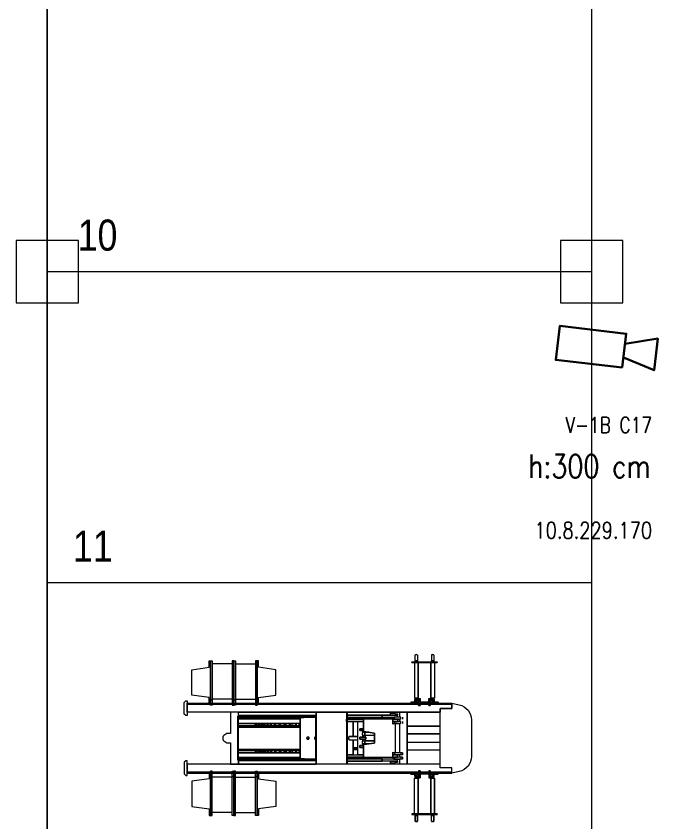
# Model space of a CAD drawing. Header units: metres. Extents: x -13933 to 152404, y -7861 to 21912.
# Drawn here: x 2260 to 3085, y 1732 to 2769 of the extents above; entities that cross this region are included whole.
import ezdxf
from ezdxf.enums import TextEntityAlignment as Align

# ---------------------------------------------------------------- set-up
doc = ezdxf.new("R2010")
doc.units = ezdxf.units.M
doc.header["$LTSCALE"] = 100
doc.header["$MEASUREMENT"] = 0
doc.linetypes.add('HIDDEN', pattern=[0.375, 0.25, -0.125])
doc.layers.get('0').update_dxf_attribs({"color": 9, "lineweight": 9})
for name, color, linetype, lineweight in [('01', 9, 'Continuous', 9), ('06D', 9, 'Continuous', 9), ('21', 9, 'Continuous', 9), ('32-ekipman', 9, 'Continuous', 9), ('E-DAHİLİ KAMERA', 7, 'Continuous', 30), ('E-YAZI', 7, 'Continuous', 30)]:
    doc.layers.add(name, color=color, linetype=linetype, lineweight=lineweight)
doc.styles.add('E-YAZI', font='txttw.shx')
doc.styles.add('MuuM_TEXT-STANDART', font='ARIALN.TTF')

# ---------------------------------------------------------------- blocks, each defined once
blk = doc.blocks.new('100_DAHİLİ KAMERA')
at = {"layer": 'E-DAHİLİ KAMERA', "color": 4}
blk.add_lwpolyline([(4.306, -1.097), (4.306, 1.097), (0, 1.097), (0, -1.097)], close=True, dxfattribs=at)
blk.add_lwpolyline([(4.306, 0.439), (6.355, 1.024), (6.355, -1.024), (4.306, -0.439)], dxfattribs=at)
blk = doc.blocks.new('p-kolon_80x80')
blk.add_lwpolyline([(-40, -40), (40, -40), (40, 40), (-40, 40)], close=True)
blk = doc.blocks.new('2.bod.sitatik')
at = {"layer": '01'}
for p in [(2300, -6190), (3000, -6190)]:
    blk.add_blockref('p-kolon_80x80', p, dxfattribs=at)
blk = doc.blocks.new('p-işyeri')
at = {"color": 0, "const_width": 2}
blk.add_lwpolyline([(200, 0), (200, 700), (-200, 700), (-200, 0)], close=True, dxfattribs=at)
blk = doc.blocks.new('A$C599603B5')
at = {"linetype": 'Continuous'}
for p, q in [((1.409, 2.998), (1.409, 3.655)), ((0.079, 3.371), (0.079, 3.336)), ((0.583, 3.356), (0.079, 3.356)), ((0.079, 3.356), (0.651, 3.356)), ((0.079, 3.356), (0.079, 3.336)), ((0.079, 3.356), (0.079, 3.336)), ((0.079, 3.356), (0.583, 3.356)), ((0.079, 3.336), (0.651, 3.336)), ((0.079, 3.336), (0.583, 3.336)), ((0.119, 3.077), (0.119, 3.336)), ((0.119, 3.336), (0.572, 3.336)), ((0.119, 3.077), (0.119, 3.336)), ((0.572, 3.077), (0.572, 3.336)), ((0.572, 3.077), (0.572, 3.336)), ((0.583, 3.336), (0.583, 3.356)), ((0.583, 3.336), (0.583, 3.356)), ((0.583, 3.356), (0.583, 3.336)), ((0.651, 3.356), (0.583, 3.356)), ((0.583, 3.336), (0.651, 3.336)), ((0.638, 3.076), (0.638, 3.336)), ((0.651, 3.336), (0.651, 3.356)), ((0.651, 3.336), (0.651, 3.356)), ((2.069, 3.356), (1.497, 3.356)), ((1.497, 3.336), (1.497, 3.356)), ((1.497, 3.336), (1.497, 3.356)), ((1.497, 3.356), (1.565, 3.356)), ((2.069, 3.336), (1.497, 3.336)), ((1.565, 3.336), (1.497, 3.336)), ((1.51, 3.076), (1.51, 3.336)), ((1.565, 3.356), (2.069, 3.356)), ((1.565, 3.336), (1.565, 3.356)), ((1.565, 3.336), (1.565, 3.356)), ((1.565, 3.356), (1.565, 3.336)), ((2.069, 3.356), (1.565, 3.356)), ((2.069, 3.336), (1.565, 3.336)), ((1.576, 3.077), (1.576, 3.336)), ((2.029, 3.336), (1.576, 3.336)), ((1.576, 3.077), (1.576, 3.336)), ((2.029, 3.077), (2.029, 3.336)), ((2.029, 3.077), (2.029, 3.336)), ((2.069, 3.371), (2.069, 3.336)), ((2.069, 3.356), (2.069, 3.336)), ((2.069, 3.356), (2.069, 3.336)), ((0.079, 3.076), (0.651, 3.076)), ((0.079, 3.056), (0.079, 3.076)), ((0.079, 3.056), (0.079, 3.076)), ((0.079, 3.076), (0.583, 3.076)), ((0.079, 3.056), (0.651, 3.056)), ((0.079, 3.056), (0.079, 3.036)), ((0.079, 3.056), (0.079, 3.036)), ((0.583, 3.056), (0.079, 3.056)), ((0.079, 3.056), (0.651, 3.056)), ((0.583, 3.056), (0.079, 3.056)), ((0.079, 3.036), (0.651, 3.036)), ((0.079, 3.036), (0.583, 3.036)), ((0.119, 3.077), (0.572, 3.077)), ((0.119, 3.036), (0.572, 3.036)), ((0.119, 3.036), (0.119, 2.777)), ((0.119, 3.036), (0.119, 2.777)), ((0.572, 3.036), (0.572, 2.777)), ((0.572, 3.036), (0.572, 2.777)), ((0.583, 3.076), (0.583, 3.056)), ((0.583, 3.076), (0.583, 3.056)), ((0.583, 3.056), (0.583, 3.076)), ((0.583, 3.076), (0.651, 3.076)), ((0.583, 3.036), (0.583, 3.056)), ((0.583, 3.036), (0.583, 3.056)), ((0.583, 3.056), (0.583, 3.036)), ((0.651, 3.056), (0.583, 3.056)), ((0.651, 3.056), (0.583, 3.056)), ((0.583, 3.036), (0.651, 3.036)), ((0.638, 3.036), (0.638, 2.776)), ((0.651, 3.076), (0.651, 3.056)), ((0.651, 3.076), (0.651, 3.056)), ((0.651, 3.036), (0.651, 3.056)), ((0.651, 3.036), (0.651, 3.056)), ((1.359, 3.007), (0.789, 3.007)), ((2.069, 3.076), (1.497, 3.076)), ((1.497, 3.076), (1.497, 3.056)), ((1.565, 3.076), (1.497, 3.076)), ((1.497, 3.076), (1.497, 3.056)), ((2.069, 3.056), (1.497, 3.056)), ((1.497, 3.036), (1.497, 3.056)), ((1.497, 3.036), (1.497, 3.056)), ((1.497, 3.056), (1.565, 3.056)), ((2.069, 3.056), (1.497, 3.056)), ((1.497, 3.056), (1.565, 3.056)), ((2.069, 3.036), (1.497, 3.036)), ((1.565, 3.036), (1.497, 3.036)), ((1.51, 3.036), (1.51, 2.776)), ((1.565, 3.076), (1.565, 3.056)), ((2.069, 3.076), (1.565, 3.076)), ((1.565, 3.076), (1.565, 3.056)), ((1.565, 3.056), (1.565, 3.076)), ((1.565, 3.036), (1.565, 3.056)), ((1.565, 3.036), (1.565, 3.056)), ((1.565, 3.056), (2.069, 3.056)), ((1.565, 3.056), (1.565, 3.036)), ((1.565, 3.056), (2.069, 3.056)), ((2.069, 3.036), (1.565, 3.036)), ((2.029, 3.077), (1.576, 3.077)), ((2.029, 3.036), (1.576, 3.036)), ((1.576, 3.036), (1.576, 2.777)), ((1.576, 3.036), (1.576, 2.777)), ((2.029, 3.036), (2.029, 2.777)), ((2.029, 3.036), (2.029, 2.777)), ((2.069, 3.056), (2.069, 3.076)), ((2.069, 3.056), (2.069, 3.076)), ((2.069, 3.056), (2.069, 3.036)), ((2.069, 3.056), (2.069, 3.036)), ((0.789, 3.006), (0.789, 2.007)), ((0.789, 3.001), (1.359, 3.001)), ((0.789, 2.995), (1.359, 2.995)), ((0.813, 2.995), (0.813, 2.202)), ((0.827, 2.995), (0.827, 2.202)), ((0.884, 2.995), (0.884, 2.772)), ((0.916, 2.772), (0.916, 2.995)), ((0.926, 2.202), (0.926, 2.995)), ((1.216, 2.202), (1.216, 2.995)), ((1.233, 2.772), (1.233, 2.995)), ((1.264, 2.995), (1.264, 2.772)), ((1.321, 2.995), (1.321, 2.202)), ((1.335, 2.995), (1.335, 2.202)), ((1.359, 3.006), (1.359, 2.007)), ((1.409, 2.997), (1.409, 0.405)), ((0.079, 2.742), (0.079, 2.776)), ((0.079, 2.776), (0.651, 2.776)), ((0.079, 2.756), (0.079, 2.776)), ((0.079, 2.756), (0.079, 2.776)), ((0.079, 2.776), (0.583, 2.776)), ((0.583, 2.756), (0.079, 2.756)), ((0.079, 2.756), (0.651, 2.756)), ((0.079, 2.756), (0.583, 2.756)), ((0.119, 2.777), (0.572, 2.777)), ((0.583, 2.776), (0.583, 2.756)), ((0.583, 2.776), (0.583, 2.756)), ((0.583, 2.756), (0.583, 2.776)), ((0.583, 2.776), (0.651, 2.776)), ((0.651, 2.756), (0.583, 2.756)), ((0.651, 2.776), (0.651, 2.756)), ((0.651, 2.776), (0.651, 2.756)), ((0.916, 2.783), (0.884, 2.783)), ((0.884, 2.772), (0.916, 2.772)), ((0.884, 2.761), (0.884, 2.73)), ((0.916, 2.761), (0.884, 2.761)), ((0.916, 2.737), (0.884, 2.737)), ((0.884, 2.73), (0.907, 2.73)), ((0.884, 2.723), (0.884, 2.692)), ((0.916, 2.723), (0.884, 2.723)), ((0.916, 2.699), (0.884, 2.699)), ((0.907, 2.73), (0.907, 2.737)), ((0.907, 2.692), (0.907, 2.699)), ((0.916, 2.737), (0.916, 2.761)), ((0.916, 2.699), (0.916, 2.723)), ((1.233, 2.783), (1.264, 2.783)), ((1.264, 2.772), (1.233, 2.772)), ((1.233, 2.737), (1.233, 2.761)), ((1.233, 2.761), (1.264, 2.761)), ((1.233, 2.737), (1.264, 2.737)), ((1.233, 2.699), (1.233, 2.723)), ((1.233, 2.723), (1.264, 2.723)), ((1.233, 2.699), (1.264, 2.699)), ((1.242, 2.73), (1.242, 2.737)), ((1.264, 2.73), (1.242, 2.73)), ((1.242, 2.692), (1.242, 2.699)), ((1.264, 2.761), (1.264, 2.73)), ((1.264, 2.723), (1.264, 2.692)), ((2.069, 2.776), (1.497, 2.776)), ((1.497, 2.776), (1.497, 2.756)), ((1.565, 2.776), (1.497, 2.776)), ((1.497, 2.776), (1.497, 2.756)), ((2.069, 2.756), (1.497, 2.756)), ((1.497, 2.756), (1.565, 2.756)), ((1.565, 2.776), (1.565, 2.756)), ((2.069, 2.776), (1.565, 2.776)), ((1.565, 2.776), (1.565, 2.756)), ((1.565, 2.756), (1.565, 2.776)), ((1.565, 2.756), (2.069, 2.756)), ((2.069, 2.756), (1.565, 2.756)), ((2.029, 2.777), (1.576, 2.777)), ((2.069, 2.742), (2.069, 2.776)), ((2.069, 2.756), (2.069, 2.776)), ((2.069, 2.756), (2.069, 2.776)), ((0.884, 2.692), (0.907, 2.692)), ((0.884, 2.685), (0.884, 2.659)), ((0.916, 2.685), (0.884, 2.685)), ((0.916, 2.667), (0.884, 2.667)), ((0.884, 2.659), (0.907, 2.659)), ((0.884, 2.652), (0.884, 2.621)), ((0.916, 2.652), (0.884, 2.652)), ((0.916, 2.629), (0.884, 2.629)), ((0.884, 2.621), (0.907, 2.621)), ((0.884, 2.614), (0.884, 2.577)), ((0.916, 2.614), (0.884, 2.614)), ((0.907, 2.659), (0.907, 2.667)), ((0.907, 2.621), (0.907, 2.629)), ((0.916, 2.667), (0.916, 2.685)), ((0.916, 2.629), (0.916, 2.652)), ((0.916, 2.584), (0.916, 2.614)), ((1.233, 2.667), (1.233, 2.685)), ((1.233, 2.685), (1.264, 2.685)), ((1.233, 2.667), (1.264, 2.667)), ((1.233, 2.629), (1.233, 2.652)), ((1.233, 2.652), (1.264, 2.652)), ((1.233, 2.629), (1.264, 2.629)), ((1.233, 2.584), (1.233, 2.614)), ((1.233, 2.614), (1.264, 2.614)), ((1.264, 2.692), (1.242, 2.692)), ((1.242, 2.659), (1.242, 2.667)), ((1.264, 2.659), (1.242, 2.659)), ((1.242, 2.621), (1.242, 2.629)), ((1.264, 2.621), (1.242, 2.621)), ((1.264, 2.685), (1.264, 2.659)), ((1.264, 2.652), (1.264, 2.621)), ((1.264, 2.614), (1.264, 2.577)), ((0.916, 2.584), (0.884, 2.584)), ((0.884, 2.577), (0.907, 2.577)), ((0.884, 2.57), (0.884, 2.525)), ((0.916, 2.57), (0.884, 2.57)), ((0.916, 2.533), (0.884, 2.533)), ((0.884, 2.525), (0.907, 2.525)), ((0.884, 2.518), (0.884, 2.467)), ((0.916, 2.518), (0.884, 2.518)), ((0.907, 2.577), (0.907, 2.584)), ((0.907, 2.525), (0.907, 2.533)), ((0.916, 2.533), (0.916, 2.57)), ((0.916, 2.475), (0.916, 2.518)), ((1.233, 2.584), (1.264, 2.584)), ((1.233, 2.533), (1.233, 2.57)), ((1.233, 2.57), (1.264, 2.57)), ((1.233, 2.533), (1.264, 2.533)), ((1.233, 2.475), (1.233, 2.518)), ((1.233, 2.518), (1.264, 2.518)), ((1.242, 2.577), (1.242, 2.584)), ((1.264, 2.577), (1.242, 2.577)), ((1.242, 2.525), (1.242, 2.533)), ((1.264, 2.525), (1.242, 2.525)), ((1.264, 2.57), (1.264, 2.525)), ((1.264, 2.518), (1.264, 2.467)), ((0.916, 2.475), (0.884, 2.475)), ((0.884, 2.467), (0.907, 2.467)), ((0.884, 2.45), (0.884, 2.399)), ((0.916, 2.45), (0.884, 2.45)), ((0.916, 2.407), (0.884, 2.407)), ((0.884, 2.399), (0.907, 2.399)), ((0.907, 2.467), (0.907, 2.475)), ((0.907, 2.399), (0.907, 2.407)), ((0.916, 2.407), (0.916, 2.45)), ((1.233, 2.475), (1.264, 2.475)), ((1.233, 2.407), (1.233, 2.45)), ((1.233, 2.45), (1.264, 2.45)), ((1.233, 2.407), (1.264, 2.407)), ((1.242, 2.467), (1.242, 2.475)), ((1.264, 2.467), (1.242, 2.467)), ((1.242, 2.399), (1.242, 2.407)), ((1.264, 2.399), (1.242, 2.399)), ((1.264, 2.45), (1.264, 2.399)), ((0.884, 2.382), (0.884, 2.331)), ((0.916, 2.382), (0.884, 2.382)), ((0.916, 2.339), (0.884, 2.339)), ((0.884, 2.331), (0.907, 2.331)), ((0.884, 2.304), (0.884, 2.253)), ((0.916, 2.304), (0.884, 2.304)), ((0.907, 2.331), (0.907, 2.339)), ((0.916, 2.339), (0.916, 2.382)), ((0.916, 2.261), (0.916, 2.304)), ((1.233, 2.339), (1.233, 2.382)), ((1.233, 2.382), (1.264, 2.382)), ((1.233, 2.339), (1.264, 2.339)), ((1.233, 2.261), (1.233, 2.304)), ((1.233, 2.304), (1.264, 2.304)), ((1.242, 2.331), (1.242, 2.339)), ((1.264, 2.331), (1.242, 2.331)), ((1.264, 2.382), (1.264, 2.331)), ((1.264, 2.304), (1.264, 2.253)), ((0.809, 2.206), (0.789, 2.206)), ((0.809, 2.157), (0.809, 2.206)), ((1.338, 2.202), (0.81, 2.202)), ((0.81, 2.15), (0.81, 2.202)), ((0.916, 2.261), (0.884, 2.261)), ((0.884, 2.253), (0.907, 2.253)), ((0.884, 2.216), (0.884, 2.202)), ((0.916, 2.216), (0.884, 2.216)), ((0.907, 2.253), (0.907, 2.261)), ((0.916, 2.202), (0.916, 2.216)), ((1.233, 2.261), (1.264, 2.261)), ((1.233, 2.202), (1.233, 2.216)), ((1.233, 2.216), (1.264, 2.216)), ((1.242, 2.253), (1.242, 2.261)), ((1.264, 2.253), (1.242, 2.253)), ((1.264, 2.216), (1.264, 2.202)), ((1.338, 2.15), (1.338, 2.202)), ((1.339, 2.157), (1.339, 2.206)), ((1.359, 2.206), (1.339, 2.206)), ((0.805, 2.156), (0.806, 2.156)), ((0.805, 2.007), (0.805, 2.156)), ((0.805, 2.148), (0.806, 2.148)), ((1.061, 2.112), (1.061, 2.096)), ((1.061, 2.104), (1.062, 2.101)), ((1.062, 2.101), (1.064, 2.098)), ((1.084, 2.098), (1.086, 2.101)), ((1.087, 2.112), (1.086, 2.114)), ((1.087, 2.096), (1.087, 2.112)), ((1.343, 2.156), (1.342, 2.156)), ((1.343, 2.148), (1.342, 2.148)), ((1.343, 2.007), (1.343, 2.156)), ((0.739, 1.999), (1.409, 1.999)), ((0.739, 1.999), (1.409, 1.999)), ((1.409, 1.998), (0.739, 1.998)), ((1.061, 2.012), (1.061, 2.007)), ((1.087, 2.012), (1.086, 2.015)), ((1.087, 2.007), (1.087, 2.012)), ((1.409, 1.607), (0.739, 1.607)), ((1.409, 1.598), (0.739, 1.598)), ((0.739, 1.598), (1.409, 1.598)), ((0.739, 1.598), (0.779, 1.598)), ((0.779, 0.956), (0.779, 1.607)), ((0.809, 1.607), (0.809, 0.999)), ((0.829, 1.607), (0.829, 1.391)), ((0.859, 1.607), (0.859, 1.391)), ((1.054, 1.575), (1.054, 1.461)), ((1.088, 1.58), (1.06, 1.58)), ((1.094, 1.575), (1.094, 1.461)), ((1.289, 1.607), (1.289, 1.391)), ((1.319, 1.607), (1.319, 1.391)), ((1.339, 0.999), (1.339, 1.607)), ((1.369, 0.956), (1.369, 1.607)), ((1.369, 1.598), (1.409, 1.598)), ((0.809, 1.551), (0.829, 1.551)), ((0.859, 1.521), (1.054, 1.521)), ((0.859, 1.461), (1.289, 1.461)), ((0.926, 1.461), (0.926, 1.521)), ((0.948, 1.521), (0.948, 1.461)), ((1.094, 1.521), (1.289, 1.521)), ((1.319, 1.551), (1.339, 1.551)), ((0.824, 0.999), (0.824, 1.387)), ((0.828, 1.391), (0.829, 1.391)), ((0.981, 1.391), (0.829, 1.391)), ((0.978, 1.438), (0.953, 1.438)), ((0.953, 1.438), (0.953, 1.391)), ((0.978, 1.438), (0.978, 1.391)), ((0.999, 1.397), (0.978, 1.397)), ((0.978, 1.391), (0.978, 1.397)), ((0.978, 1.394), (0.978, 1.394)), ((1.009, 1.251), (0.991, 1.385)), ((0.999, 1.367), (0.993, 1.367)), ((0.999, 1.367), (0.999, 1.397)), ((1.001, 1.394), (0.999, 1.394)), ((1, 1.384), (1, 1.389)), ((1, 1.32), (1, 1.369)), ((1.04, 1.394), (1.039, 1.394)), ((1.04, 1.397), (1.061, 1.397)), ((1.04, 1.397), (1.04, 1.367)), ((1.04, 1.246), (1.04, 1.369)), ((1.04, 1.367), (1.061, 1.367)), ((1.061, 1.397), (1.061, 1.367)), ((1.062, 1.394), (1.061, 1.394)), ((1.062, 1.369), (1.061, 1.369)), ((1.062, 1.438), (1.062, 1.357)), ((1.062, 1.438), (1.087, 1.438)), ((1.062, 1.357), (1.087, 1.357)), ((1.087, 1.438), (1.087, 1.357)), ((1.108, 1.397), (1.087, 1.397)), ((1.087, 1.367), (1.087, 1.397)), ((1.087, 1.394), (1.087, 1.394)), ((1.087, 1.369), (1.087, 1.369)), ((1.108, 1.367), (1.087, 1.367)), ((1.108, 1.367), (1.108, 1.397)), ((1.11, 1.394), (1.108, 1.394)), ((1.109, 1.384), (1.109, 1.389)), ((1.109, 1.246), (1.109, 1.369)), ((1.158, 1.385), (1.139, 1.251)), ((1.149, 1.394), (1.148, 1.394)), ((1.149, 1.397), (1.17, 1.397)), ((1.149, 1.397), (1.149, 1.367)), ((1.149, 1.32), (1.149, 1.369)), ((1.149, 1.367), (1.155, 1.367)), ((1.319, 1.391), (1.168, 1.391)), ((1.17, 1.397), (1.17, 1.391)), ((1.171, 1.394), (1.17, 1.394)), ((1.171, 1.438), (1.196, 1.438)), ((1.171, 1.438), (1.171, 1.391)), ((1.196, 1.438), (1.196, 1.391)), ((1.324, 0.999), (1.324, 1.387)), ((1.129, 1.246), (1.019, 1.246)), ((0.809, 1.147), (0.779, 1.147)), ((1.339, 1.147), (1.369, 1.147)), ((0.778, 1.044), (0.753, 1.044)), ((0.753, 0.985), (0.753, 1.044)), ((0.778, 0.952), (0.778, 1.044)), ((1.37, 1.044), (1.395, 1.044)), ((1.37, 0.952), (1.37, 1.044)), ((1.395, 0.985), (1.395, 1.044)), ((0.803, 0.886), (0.803, 0.99)), ((0.828, 0.99), (0.803, 0.99)), ((0.828, 0.99), (0.803, 0.99)), ((0.803, 0.99), (0.803, 0.928)), ((0.828, 0.886), (0.828, 0.99)), ((0.828, 0.928), (0.828, 0.99)), ((0.829, 1.012), (0.889, 1.012)), ((0.829, 1.012), (0.829, 0.956)), ((0.859, 1.012), (0.859, 0.956)), ((0.885, 0.99), (0.86, 0.99)), ((0.86, 0.886), (0.86, 0.99)), ((0.885, 0.99), (0.86, 0.99)), ((0.86, 0.99), (0.86, 0.928)), ((0.885, 0.886), (0.885, 0.99)), ((0.885, 0.928), (0.885, 0.99)), ((0.892, 1.01), (0.891, 1.009)), ((0.892, 1.01), (0.892, 1.01)), ((1.257, 1.009), (1.256, 1.01)), ((1.256, 1.01), (1.256, 1.01)), ((1.259, 1.012), (1.319, 1.012)), ((1.288, 0.99), (1.263, 0.99)), ((1.263, 0.908), (1.263, 0.99)), ((1.288, 0.99), (1.263, 0.99)), ((1.263, 0.99), (1.263, 0.928)), ((1.288, 0.908), (1.288, 0.99)), ((1.288, 0.928), (1.288, 0.99)), ((1.289, 1.011), (1.289, 0.956)), ((1.32, 1.012), (1.319, 1.012)), ((1.319, 1.011), (1.319, 0.956)), ((1.345, 0.99), (1.32, 0.99)), ((1.32, 0.908), (1.32, 0.99)), ((1.345, 0.99), (1.32, 0.99)), ((1.32, 0.99), (1.32, 0.928)), ((1.345, 0.908), (1.345, 0.99)), ((1.345, 0.928), (1.345, 0.99)), ((0.803, 0.928), (0.74, 0.928)), ((0.74, 0.828), (0.74, 0.928)), ((0.803, 0.928), (0.74, 0.928)), ((0.828, 0.908), (0.803, 0.908)), ((0.828, 0.886), (0.803, 0.886)), ((0.86, 0.928), (0.828, 0.928)), ((0.86, 0.928), (0.828, 0.928)), ((0.885, 0.908), (0.86, 0.908)), ((0.885, 0.886), (0.86, 0.886)), ((1.263, 0.928), (0.885, 0.928)), ((1.263, 0.928), (0.885, 0.928)), ((1.263, 0.908), (1.288, 0.908)), ((1.288, 0.886), (1.263, 0.886)), ((1.32, 0.928), (1.288, 0.928)), ((1.32, 0.928), (1.288, 0.928)), ((1.32, 0.908), (1.345, 0.908)), ((1.345, 0.886), (1.32, 0.886)), ((1.408, 0.928), (1.345, 0.928)), ((1.408, 0.928), (1.345, 0.928)), ((1.408, 0.828), (1.408, 0.928)), ((0.08, 0.726), (0.007, 0.726)), ((0.007, 0.726), (0.08, 0.726)), ((0.08, 0.694), (0.08, 0.726)), ((0.08, 0.726), (0.08, 0.725)), ((0.101, 0.768), (0.091, 0.768)), ((0.091, 0.768), (0.091, 0.442)), ((0.101, 0.768), (0.091, 0.768)), ((0.091, 0.768), (0.091, 0.442)), ((0.101, 0.768), (0.101, 0.442)), ((0.101, 0.442), (0.101, 0.768)), ((0.101, 0.735), (0.561, 0.735)), ((0.101, 0.685), (0.101, 0.735)), ((0.101, 0.735), (0.561, 0.735)), ((0.101, 0.735), (0.561, 0.735)), ((0.101, 0.685), (0.101, 0.735)), ((0.561, 0.71), (0.561, 0.735)), ((0.561, 0.735), (0.561, 0.685)), ((0.561, 0.735), (0.561, 0.685)), ((0.584, 0.731), (0.612, 0.731)), ((0.612, 0.731), (0.584, 0.731)), ((0.612, 0.78), (0.622, 0.78)), ((0.612, 0.78), (0.612, 0.68)), ((0.612, 0.68), (0.612, 0.78)), ((0.612, 0.78), (0.622, 0.78)), ((0.612, 0.68), (0.612, 0.731)), ((0.622, 0.68), (0.622, 0.78)), ((0.622, 0.78), (0.622, 0.68)), ((1.408, 0.828), (0.74, 0.828)), ((0.74, 0.828), (0.918, 0.827)), ((0.918, 0.827), (1.018, 0.827)), ((0.918, 0.405), (0.918, 0.827)), ((0.918, 0.405), (0.918, 0.827)), ((1.018, 0.405), (1.018, 0.827)), ((1.018, 0.405), (1.018, 0.827)), ((1.018, 0.827), (1.13, 0.827)), ((1.13, 0.827), (1.23, 0.827)), ((1.13, 0.827), (1.13, 0.405)), ((1.13, 0.405), (1.13, 0.827)), ((1.23, 0.405), (1.23, 0.828)), ((1.23, 0.828), (1.408, 0.828)), ((1.23, 0.827), (1.23, 0.405)), ((1.536, 0.78), (1.526, 0.78)), ((1.526, 0.68), (1.526, 0.78)), ((1.536, 0.78), (1.536, 0.68)), ((1.564, 0.731), (1.536, 0.731)), ((2.047, 0.735), (1.587, 0.735)), ((1.587, 0.71), (1.587, 0.735)), ((2.047, 0.768), (2.057, 0.768)), ((2.047, 0.768), (2.047, 0.442)), ((2.057, 0.768), (2.057, 0.442)), ((0, 0.713), (0.002, 0.722)), ((0, 0.713), (0.002, 0.722)), ((0, 0.707), (0.002, 0.698)), ((0.002, 0.698), (0, 0.707)), ((0.007, 0.694), (0.08, 0.694)), ((0.08, 0.694), (0.007, 0.694)), ((0.08, 0.725), (0.091, 0.725)), ((0.08, 0.725), (0.08, 0.695)), ((0.091, 0.725), (0.08, 0.725)), ((0.08, 0.725), (0.08, 0.695)), ((0.08, 0.695), (0.091, 0.695)), ((0.08, 0.695), (0.08, 0.694)), ((0.08, 0.695), (0.091, 0.695)), ((0.091, 0.695), (0.091, 0.725)), ((0.101, 0.685), (0.561, 0.685)), ((0.561, 0.685), (0.101, 0.685)), ((0.561, 0.685), (0.101, 0.685)), ((0.561, 0.68), (0.561, 0.708)), ((0.561, 0.708), (0.561, 0.68)), ((0.561, 0.68), (0.561, 0.68)), ((0.561, 0.68), (0.562, 0.68)), ((0.561, 0.68), (0.612, 0.68)), ((0.652, 0.68), (0.562, 0.68)), ((0.562, 0.68), (0.562, 0.66)), ((0.652, 0.68), (0.562, 0.68)), ((0.562, 0.68), (0.562, 0.66)), ((0.652, 0.66), (0.562, 0.66)), ((0.562, 0.66), (0.652, 0.66)), ((0.622, 0.68), (0.612, 0.68)), ((0.612, 0.55), (0.612, 0.66)), ((0.612, 0.55), (0.612, 0.66)), ((0.612, 0.66), (0.622, 0.66)), ((0.622, 0.55), (0.622, 0.66)), ((0.622, 0.66), (0.622, 0.55)), ((0.622, 0.66), (0.622, 0.55)), ((0.652, 0.68), (0.652, 0.66)), ((0.652, 0.66), (0.652, 0.68)), ((1.496, 0.68), (1.586, 0.68)), ((1.496, 0.68), (1.496, 0.66)), ((1.496, 0.66), (1.586, 0.66)), ((1.526, 0.55), (1.526, 0.66)), ((1.526, 0.66), (1.526, 0.55)), ((1.536, 0.55), (1.536, 0.66)), ((1.586, 0.68), (1.586, 0.66)), ((1.587, 0.68), (1.586, 0.68)), ((1.587, 0.68), (1.587, 0.708)), ((2.047, 0.685), (1.587, 0.685)), ((1.587, 0.68), (1.587, 0.68)), ((2.068, 0.725), (2.057, 0.725)), ((2.068, 0.695), (2.057, 0.695)), ((2.148, 0.713), (2.146, 0.722)), ((2.148, 0.707), (2.146, 0.698)), ((0.101, 0.525), (0.561, 0.525)), ((0.561, 0.525), (0.101, 0.525)), ((0.101, 0.525), (0.101, 0.475)), ((0.101, 0.525), (0.561, 0.525)), ((0.101, 0.475), (0.101, 0.525)), ((0.561, 0.53), (0.561, 0.502)), ((0.561, 0.53), (0.562, 0.53)), ((0.612, 0.53), (0.561, 0.53)), ((0.561, 0.53), (0.561, 0.502)), ((0.561, 0.475), (0.561, 0.525)), ((0.561, 0.525), (0.561, 0.475)), ((0.652, 0.55), (0.562, 0.55)), ((0.562, 0.55), (0.562, 0.53)), ((0.652, 0.55), (0.562, 0.55)), ((0.562, 0.55), (0.562, 0.53)), ((0.652, 0.53), (0.562, 0.53)), ((0.562, 0.53), (0.652, 0.53)), ((0.622, 0.55), (0.612, 0.55)), ((0.612, 0.43), (0.612, 0.53)), ((0.622, 0.53), (0.612, 0.53)), ((0.612, 0.53), (0.612, 0.43)), ((0.612, 0.479), (0.612, 0.53)), ((0.652, 0.55), (0.622, 0.55)), ((0.622, 0.43), (0.622, 0.53)), ((0.622, 0.43), (0.622, 0.53)), ((0.652, 0.55), (0.652, 0.53)), ((0.652, 0.53), (0.652, 0.55)), ((1.496, 0.55), (1.586, 0.55)), ((1.496, 0.55), (1.496, 0.53)), ((1.496, 0.55), (1.526, 0.55)), ((1.496, 0.53), (1.586, 0.53)), ((1.526, 0.43), (1.526, 0.53)), ((1.536, 0.43), (1.536, 0.53)), ((1.586, 0.55), (1.586, 0.53)), ((1.587, 0.53), (1.586, 0.53)), ((1.587, 0.53), (1.587, 0.502)), ((2.047, 0.525), (1.587, 0.525)), ((0, 0.503), (0.002, 0.512)), ((0, 0.503), (0.002, 0.512)), ((0, 0.497), (0.002, 0.488)), ((0.002, 0.488), (0, 0.497)), ((0.007, 0.516), (0.08, 0.516)), ((0.007, 0.516), (0.08, 0.516)), ((0.007, 0.484), (0.08, 0.484)), ((0.08, 0.484), (0.007, 0.484)), ((0.08, 0.484), (0.08, 0.516)), ((0.08, 0.516), (0.08, 0.515)), ((0.08, 0.515), (0.091, 0.515)), ((0.08, 0.515), (0.08, 0.485)), ((0.091, 0.515), (0.08, 0.515)), ((0.08, 0.515), (0.08, 0.485)), ((0.08, 0.485), (0.091, 0.485)), ((0.08, 0.485), (0.08, 0.484)), ((0.08, 0.485), (0.091, 0.485)), ((0.091, 0.485), (0.091, 0.515)), ((0.101, 0.442), (0.091, 0.442)), ((0.091, 0.442), (0.101, 0.442)), ((0.101, 0.475), (0.561, 0.475)), ((0.101, 0.475), (0.561, 0.475)), ((0.561, 0.475), (0.101, 0.475)), ((0.561, 0.475), (0.561, 0.5)), ((0.584, 0.479), (0.612, 0.479)), ((0.584, 0.479), (0.612, 0.479)), ((0.612, 0.43), (0.622, 0.43)), ((0.612, 0.43), (0.622, 0.43)), ((1.536, 0.43), (1.526, 0.43)), ((1.564, 0.479), (1.536, 0.479)), ((1.587, 0.475), (1.587, 0.5)), ((2.047, 0.475), (1.587, 0.475)), ((2.047, 0.442), (2.057, 0.442)), ((2.068, 0.515), (2.057, 0.515)), ((2.068, 0.485), (2.057, 0.485)), ((2.141, 0.516), (2.068, 0.516)), ((2.148, 0.503), (2.146, 0.512)), ((2.148, 0.497), (2.146, 0.488))]:
    blk.add_line(p, q, dxfattribs=at)
for points in [[(0.594, 3.655), (0.784, 3.655), (0.784, 3.675), (0.764, 3.695), (0.614, 3.695), (0.594, 3.675)], [(0.623, 3.655), (0.623, 0.255), (0.638, 0.255), (0.638, 3.655)], [(0.638, 3.655), (0.638, 0.255), (0.693, 0.255), (0.693, 0.405), (0.739, 0.405), (0.739, 3.655)], [(1.554, 3.655), (1.364, 3.655), (1.364, 3.675), (1.384, 3.695), (1.534, 3.695), (1.554, 3.675)], [(1.51, 3.655), (1.51, 0.255), (1.455, 0.255), (1.455, 0.405), (1.409, 0.405), (1.409, 3.655)], [(0.781, 2.997), (0.739, 2.998), (0.739, 1.999), (0.781, 1.999)], [(0.789, 2.007), (0.789, 2.995), (0.813, 2.995), (0.81, 2.202), (0.809, 2.157), (0.805, 2.156), (0.805, 2.007)], [(0.827, 2.202), (0.813, 2.202), (0.813, 2.995), (0.827, 2.995)], [(0.884, 2.202), (0.827, 2.202), (0.827, 2.995), (0.884, 2.995)], [(0.884, 2.995), (0.916, 2.995), (0.916, 2.783), (0.884, 2.783)], [(0.926, 2.202), (0.916, 2.202), (0.916, 2.995), (0.926, 2.995)], [(1.216, 2.202), (1.233, 2.202), (1.233, 2.995), (1.216, 2.995)], [(1.233, 2.995), (1.264, 2.995), (1.264, 2.783), (1.233, 2.783)], [(1.321, 2.202), (1.264, 2.202), (1.264, 2.995), (1.321, 2.995)], [(1.321, 2.202), (1.335, 2.202), (1.335, 2.995), (1.321, 2.995)], [(1.359, 2.007), (1.359, 2.995), (1.335, 2.995), (1.335, 2.202), (1.339, 2.202), (1.339, 2.157), (1.343, 2.156), (1.343, 2.007)], [(1.367, 2.997), (1.409, 2.998), (1.409, 1.999), (1.367, 1.999)], [(0.884, 2.772), (0.916, 2.772), (0.916, 2.783), (0.884, 2.783)], [(0.916, 2.761), (0.884, 2.761), (0.884, 2.771), (0.916, 2.771)], [(0.884, 2.761), (0.916, 2.761), (0.916, 2.737), (0.884, 2.737)], [(0.884, 2.73), (0.907, 2.73), (0.907, 2.737), (0.884, 2.737)], [(0.916, 2.723), (0.884, 2.723), (0.884, 2.73), (0.916, 2.73)], [(0.884, 2.723), (0.916, 2.723), (0.916, 2.699), (0.884, 2.699)], [(0.907, 2.692), (0.884, 2.692), (0.884, 2.699), (0.907, 2.699)], [(1.264, 2.772), (1.233, 2.772), (1.233, 2.783), (1.264, 2.783)], [(1.233, 2.761), (1.264, 2.761), (1.264, 2.771), (1.233, 2.771)], [(1.233, 2.761), (1.264, 2.761), (1.264, 2.737), (1.233, 2.737)], [(1.233, 2.723), (1.264, 2.723), (1.264, 2.73), (1.233, 2.73)], [(1.233, 2.723), (1.264, 2.723), (1.264, 2.699), (1.233, 2.699)], [(1.264, 2.73), (1.242, 2.73), (1.242, 2.737), (1.264, 2.737)], [(1.264, 2.692), (1.242, 2.692), (1.242, 2.699), (1.264, 2.699)], [(0.916, 2.685), (0.884, 2.685), (0.884, 2.692), (0.916, 2.692)], [(0.884, 2.685), (0.916, 2.685), (0.916, 2.667), (0.884, 2.667)], [(0.907, 2.659), (0.884, 2.659), (0.884, 2.667), (0.907, 2.667)], [(0.916, 2.652), (0.884, 2.652), (0.884, 2.659), (0.916, 2.659)], [(0.884, 2.652), (0.916, 2.652), (0.916, 2.629), (0.884, 2.629)], [(0.907, 2.621), (0.884, 2.621), (0.884, 2.629), (0.907, 2.629)], [(0.916, 2.614), (0.884, 2.614), (0.884, 2.621), (0.916, 2.621)], [(0.884, 2.614), (0.916, 2.614), (0.916, 2.584), (0.884, 2.584)], [(1.233, 2.685), (1.264, 2.685), (1.264, 2.692), (1.233, 2.692)], [(1.233, 2.685), (1.264, 2.685), (1.264, 2.667), (1.233, 2.667)], [(1.233, 2.652), (1.264, 2.652), (1.264, 2.659), (1.233, 2.659)], [(1.233, 2.652), (1.264, 2.652), (1.264, 2.629), (1.233, 2.629)], [(1.233, 2.614), (1.264, 2.614), (1.264, 2.621), (1.233, 2.621)], [(1.233, 2.614), (1.264, 2.614), (1.264, 2.584), (1.233, 2.584)], [(1.264, 2.659), (1.242, 2.659), (1.242, 2.667), (1.264, 2.667)], [(1.264, 2.621), (1.242, 2.621), (1.242, 2.629), (1.264, 2.629)], [(0.907, 2.577), (0.884, 2.577), (0.884, 2.584), (0.907, 2.584)], [(0.916, 2.57), (0.884, 2.57), (0.884, 2.577), (0.916, 2.577)], [(0.884, 2.57), (0.916, 2.57), (0.916, 2.533), (0.884, 2.533)], [(0.884, 2.525), (0.907, 2.525), (0.907, 2.533), (0.884, 2.533)], [(0.916, 2.518), (0.884, 2.518), (0.884, 2.525), (0.916, 2.525)], [(0.884, 2.518), (0.916, 2.518), (0.916, 2.475), (0.884, 2.475)], [(1.233, 2.57), (1.264, 2.57), (1.264, 2.577), (1.233, 2.577)], [(1.233, 2.57), (1.264, 2.57), (1.264, 2.533), (1.233, 2.533)], [(1.233, 2.518), (1.264, 2.518), (1.264, 2.525), (1.233, 2.525)], [(1.233, 2.518), (1.264, 2.518), (1.264, 2.475), (1.233, 2.475)], [(1.264, 2.577), (1.242, 2.577), (1.242, 2.584), (1.264, 2.584)], [(1.264, 2.533), (1.242, 2.533), (1.242, 2.525), (1.264, 2.525)], [(0.884, 2.467), (0.907, 2.467), (0.907, 2.475), (0.884, 2.475)], [(0.916, 2.45), (0.884, 2.45), (0.884, 2.467), (0.916, 2.467)], [(0.884, 2.45), (0.916, 2.45), (0.916, 2.407), (0.884, 2.407)], [(0.907, 2.399), (0.884, 2.399), (0.884, 2.407), (0.907, 2.407)], [(0.916, 2.382), (0.884, 2.382), (0.884, 2.399), (0.916, 2.399)], [(1.233, 2.45), (1.264, 2.45), (1.264, 2.467), (1.233, 2.467)], [(1.233, 2.45), (1.264, 2.45), (1.264, 2.407), (1.233, 2.407)], [(1.233, 2.382), (1.264, 2.382), (1.264, 2.399), (1.233, 2.399)], [(1.264, 2.467), (1.242, 2.467), (1.242, 2.475), (1.264, 2.475)], [(1.242, 2.399), (1.264, 2.399), (1.264, 2.407), (1.242, 2.407)], [(0.884, 2.382), (0.916, 2.382), (0.916, 2.339), (0.884, 2.339)], [(0.907, 2.331), (0.884, 2.331), (0.884, 2.339), (0.907, 2.339)], [(0.916, 2.304), (0.884, 2.304), (0.884, 2.331), (0.916, 2.331)], [(0.884, 2.304), (0.916, 2.304), (0.916, 2.261), (0.884, 2.261)], [(1.233, 2.382), (1.264, 2.382), (1.264, 2.339), (1.233, 2.339)], [(1.233, 2.304), (1.264, 2.304), (1.264, 2.331), (1.233, 2.331)], [(1.233, 2.304), (1.264, 2.304), (1.264, 2.261), (1.233, 2.261)], [(1.264, 2.331), (1.242, 2.331), (1.242, 2.339), (1.264, 2.339)], [(1.343, 2.007), (0.805, 2.007), (0.805, 2.15), (0.81, 2.15), (0.81, 2.202), (1.338, 2.202), (1.339, 2.157), (1.343, 2.148)], [(0.907, 2.253), (0.884, 2.253), (0.884, 2.261), (0.907, 2.261)], [(0.916, 2.216), (0.884, 2.216), (0.884, 2.253), (0.916, 2.253)], [(0.916, 2.216), (0.884, 2.216), (0.884, 2.202), (0.916, 2.202)], [(1.233, 2.216), (1.264, 2.216), (1.264, 2.253), (1.233, 2.253)], [(1.264, 2.216), (1.233, 2.216), (1.233, 2.202), (1.264, 2.202)], [(1.242, 2.253), (1.264, 2.253), (1.264, 2.261), (1.242, 2.261)], [(0.779, 1.147), (0.809, 1.147), (0.809, 1.598), (0.779, 1.598)], [(0.809, 1.598), (0.829, 1.598), (0.829, 1.551), (0.809, 1.551)], [(0.859, 1.391), (0.829, 1.391), (0.829, 1.598), (0.859, 1.598)], [(0.859, 1.521), (0.859, 1.598), (1.289, 1.598), (1.289, 1.521), (1.094, 1.521), (1.094, 1.575), (1.093, 1.578), (1.088, 1.58), (1.06, 1.58), (1.057, 1.579), (1.054, 1.575), (1.054, 1.521)], [(1.094, 1.575), (1.088, 1.58), (1.057, 1.579), (1.054, 1.575), (1.054, 1.461), (1.094, 1.461)], [(1.319, 1.391), (1.289, 1.391), (1.289, 1.607), (1.319, 1.607)], [(1.339, 1.551), (1.319, 1.551), (1.319, 1.598), (1.339, 1.598)], [(1.339, 1.598), (1.369, 1.598), (1.369, 1.147), (1.339, 1.147)], [(0.829, 1.551), (0.809, 1.551), (0.809, 0.999), (0.824, 0.999), (0.824, 1.387), (0.828, 1.391)], [(1.289, 1.461), (1.289, 1.391), (1.196, 1.391), (1.196, 1.438), (1.171, 1.438), (1.17, 1.397), (1.149, 1.397), (1.143, 1.402), (1.139, 1.405), (1.134, 1.407), (1.124, 1.407), (1.119, 1.405), (1.115, 1.402), (1.108, 1.397), (1.087, 1.397), (1.087, 1.438), (1.062, 1.438), (1.061, 1.397), (1.04, 1.397), (1.037, 1.398), (1.03, 1.405), (1.025, 1.407), (1.02, 1.407), (1.01, 1.405), (1.002, 1.398), (0.999, 1.397), (0.978, 1.397), (0.978, 1.438), (0.953, 1.438), (0.953, 1.391), (0.859, 1.391), (0.859, 1.461)], [(0.926, 1.461), (0.948, 1.461), (0.948, 1.521), (0.926, 1.521)], [(1.319, 1.551), (1.339, 1.551), (1.339, 0.999), (1.324, 0.999), (1.324, 1.387), (1.319, 1.391)], [(1.263, 0.982), (1.257, 0.983), (0.885, 0.983), (0.886, 1.004), (0.892, 1.01), (0.892, 1.01), (0.889, 1.012), (0.826, 1.012), (0.824, 1.387), (0.825, 1.389), (0.828, 1.391), (0.978, 1.391), (0.984, 1.39), (0.991, 1.385), (1.009, 1.251), (1.012, 1.247), (1.019, 1.246), (1.129, 1.246), (1.136, 1.247), (1.139, 1.251), (1.158, 1.385), (1.161, 1.389), (1.164, 1.39), (1.319, 1.391), (1.324, 1.387), (1.324, 1.009), (1.323, 1.011), (1.319, 1.012), (1.289, 1.012), (1.258, 1.012), (1.256, 1.012), (1.256, 1.01), (1.262, 1.004)], [(0.953, 1.438), (0.978, 1.438), (0.978, 1.391), (0.953, 1.391)], [(0.999, 1.367), (0.993, 1.368), (0.991, 1.385), (0.989, 1.388), (0.987, 1.389), (0.984, 1.39), (0.978, 1.391), (0.978, 1.397), (0.999, 1.397)], [(1.019, 1.246), (1.012, 1.247), (1.009, 1.251), (0.999, 1.325), (1, 1.384), (1.006, 1.375), (1.01, 1.372), (1.02, 1.37), (1.025, 1.371), (1.03, 1.372), (1.034, 1.375), (1.037, 1.379), (1.04, 1.389), (1.04, 1.246)], [(1.061, 1.397), (1.04, 1.397), (1.04, 1.367), (1.061, 1.367)], [(1.062, 1.438), (1.087, 1.438), (1.087, 1.357), (1.062, 1.357)], [(1.108, 1.367), (1.087, 1.367), (1.087, 1.397), (1.108, 1.397)], [(1.109, 1.246), (1.108, 1.382), (1.115, 1.375), (1.119, 1.372), (1.124, 1.371), (1.129, 1.37), (1.139, 1.372), (1.143, 1.375), (1.149, 1.382), (1.149, 1.367), (1.149, 1.353), (1.15, 1.327), (1.139, 1.251), (1.136, 1.247), (1.129, 1.246)], [(1.155, 1.367), (1.149, 1.367), (1.149, 1.397), (1.17, 1.397), (1.17, 1.391), (1.167, 1.39), (1.164, 1.39), (1.161, 1.389), (1.158, 1.385)], [(1.171, 1.438), (1.196, 1.438), (1.196, 1.391), (1.171, 1.391)], [(0.779, 1.147), (0.809, 1.147), (0.809, 0.999), (0.803, 0.999), (0.803, 0.956), (0.778, 0.956)], [(1.369, 0.956), (1.345, 0.956), (1.345, 0.999), (1.339, 0.999), (1.339, 1.147), (1.369, 1.147)], [(0.778, 0.952), (0.763, 0.952), (0.763, 0.985), (0.753, 0.985), (0.753, 1.044), (0.778, 1.044)], [(1.386, 0.952), (1.37, 0.952), (1.37, 1.044), (1.395, 1.044), (1.395, 0.985), (1.386, 0.985)], [(0.859, 1.012), (0.828, 1.012), (0.828, 0.952), (0.859, 0.952)], [(1.289, 1.012), (1.32, 1.012), (1.32, 0.952), (1.289, 0.952)], [(1.526, 0.78), (1.526, 0.68), (1.536, 0.68), (1.536, 0.78)], [(2.047, 0.685), (2.047, 0.735), (1.587, 0.735), (1.587, 0.685)], [(2.047, 0.442), (2.047, 0.768), (2.057, 0.768), (2.057, 0.442)], [(1.496, 0.66), (1.496, 0.68), (1.586, 0.68), (1.586, 0.66)], [(1.536, 0.55), (1.536, 0.66), (1.526, 0.66), (1.526, 0.55)], [(2.057, 0.695), (2.057, 0.725), (2.068, 0.725), (2.068, 0.695)], [(1.496, 0.53), (1.496, 0.55), (1.586, 0.55), (1.586, 0.53)], [(1.587, 0.475), (1.587, 0.525), (2.047, 0.525), (2.047, 0.475)], [(2.057, 0.485), (2.057, 0.515), (2.068, 0.515), (2.068, 0.485)]]:
    blk.add_lwpolyline(points, close=True, dxfattribs=at)
for points in [[(1.525, 3.655), (1.525, 0.255), (1.51, 0.255), (1.51, 3.655), (1.525, 3.655)], [(0.622, 3.356), (0.622, 3.375), (0.55, 3.375), (0.519, 3.596), (0.194, 3.596), (0.163, 3.375), (0.092, 3.375), (0.088, 3.375), (0.085, 3.375), (0.082, 3.374), (0.08, 3.373), (0.079, 3.372), (0.079, 3.371), (0.079, 3.356), (0.622, 3.356)], [(1.526, 3.356), (1.526, 3.375), (1.598, 3.375), (1.628, 3.596), (1.954, 3.596), (1.985, 3.375), (2.056, 3.375), (2.059, 3.375), (2.063, 3.375), (2.065, 3.374), (2.067, 3.373), (2.069, 3.372), (2.069, 3.371), (2.069, 3.356), (1.526, 3.356)], [(0.622, 2.756), (0.622, 2.738), (0.55, 2.738), (0.519, 2.517), (0.194, 2.517), (0.163, 2.738), (0.092, 2.738), (0.088, 2.738), (0.085, 2.738), (0.082, 2.739), (0.08, 2.74), (0.079, 2.741), (0.079, 2.742), (0.079, 2.756), (0.622, 2.756)], [(1.526, 2.756), (1.526, 2.738), (1.598, 2.738), (1.628, 2.517), (1.954, 2.517), (1.985, 2.738), (2.056, 2.738), (2.059, 2.738), (2.063, 2.738), (2.065, 2.739), (2.067, 2.74), (2.069, 2.741), (2.069, 2.742), (2.069, 2.756), (1.526, 2.756)], [(0.806, 2.156), (0.808, 2.156), (0.809, 2.157)], [(0.806, 2.148), (0.808, 2.148), (0.809, 2.149), (0.81, 2.149), (0.81, 2.15)], [(1.086, 2.114), (1.084, 2.117), (1.081, 2.119), (1.076, 2.12), (1.072, 2.12), (1.068, 2.119), (1.064, 2.117), (1.062, 2.114), (1.061, 2.112)], [(1.061, 2.096), (1.062, 2.093), (1.064, 2.091), (1.068, 2.089), (1.072, 2.088), (1.076, 2.088), (1.081, 2.089), (1.084, 2.091), (1.086, 2.093), (1.087, 2.096)], [(1.064, 2.098), (1.068, 2.097), (1.072, 2.096), (1.076, 2.096), (1.081, 2.097), (1.084, 2.098)], [(1.342, 2.148), (1.341, 2.148), (1.339, 2.149), (1.338, 2.149), (1.338, 2.15)], [(1.342, 2.156), (1.341, 2.156), (1.339, 2.157)], [(1.086, 2.015), (1.084, 2.018), (1.081, 2.019), (1.076, 2.02), (1.072, 2.02), (1.068, 2.019), (1.064, 2.018), (1.062, 2.015), (1.061, 2.012)], [(0.859, 1.521), (0.859, 1.598)], [(1.06, 1.58), (1.057, 1.579), (1.055, 1.578), (1.054, 1.575)], [(1.094, 1.575), (1.093, 1.578), (1.091, 1.579), (1.088, 1.58)], [(0.824, 1.387), (0.824, 1.387), (0.825, 1.388), (0.825, 1.389), (0.826, 1.389), (0.826, 1.39), (0.827, 1.39), (0.828, 1.391)], [(0.991, 1.385), (0.99, 1.387), (0.987, 1.389), (0.984, 1.39), (0.981, 1.391)], [(1.04, 1.389), (1.039, 1.394), (1.037, 1.398), (1.034, 1.402), (1.03, 1.405), (1.025, 1.407), (1.02, 1.407), (1.015, 1.407), (1.01, 1.405), (1.006, 1.402), (1.002, 1.398), (1, 1.394), (1, 1.389)], [(1.04, 1.389), (1.039, 1.384), (1.037, 1.379), (1.034, 1.375), (1.03, 1.372), (1.025, 1.371), (1.02, 1.37), (1.015, 1.371), (1.01, 1.372), (1.006, 1.375), (1.002, 1.379), (1, 1.384)], [(1.149, 1.389), (1.148, 1.394), (1.146, 1.398), (1.143, 1.402), (1.139, 1.405), (1.134, 1.407), (1.129, 1.407), (1.124, 1.407), (1.119, 1.405), (1.115, 1.402), (1.111, 1.398), (1.109, 1.394), (1.109, 1.389)], [(1.149, 1.389), (1.148, 1.384), (1.146, 1.379), (1.143, 1.375), (1.139, 1.372), (1.134, 1.371), (1.129, 1.37), (1.124, 1.371), (1.119, 1.372), (1.115, 1.375), (1.111, 1.379), (1.109, 1.384)], [(1.168, 1.391), (1.164, 1.39), (1.161, 1.389), (1.159, 1.387), (1.158, 1.385)], [(1.319, 1.391), (1.32, 1.391), (1.321, 1.39), (1.322, 1.39), (1.323, 1.389), (1.323, 1.389), (1.324, 1.388), (1.324, 1.387), (1.324, 1.387)], [(1.019, 1.246), (1.016, 1.246), (1.012, 1.247), (1.01, 1.249), (1.009, 1.251)], [(1.139, 1.251), (1.138, 1.249), (1.136, 1.247), (1.133, 1.246), (1.129, 1.246)], [(0.826, 1.012), (0.826, 1.011), (0.825, 1.011), (0.825, 1.01), (0.824, 1.009), (0.824, 1.008)], [(0.829, 1.012), (0.828, 1.012), (0.827, 1.012), (0.826, 1.012)], [(0.889, 1.012), (0.89, 1.012), (0.891, 1.012), (0.892, 1.011), (0.892, 1.01)], [(1.256, 1.01), (1.256, 1.011), (1.257, 1.012), (1.258, 1.012), (1.259, 1.012)], [(1.323, 1.011), (1.322, 1.012), (1.321, 1.012), (1.32, 1.012)], [(1.324, 1.008), (1.324, 1.009), (1.324, 1.01), (1.323, 1.011), (1.323, 1.011)], [(1.526, 0.43), (1.526, 0.53), (1.536, 0.53), (1.536, 0.43), (1.526, 0.43)], [(2.141, 0.484), (2.068, 0.484), (2.068, 0.516)]]:
    blk.add_lwpolyline(points, dxfattribs=at)
for points in [[(0.739, 2.998), (1.409, 2.998), (1.409, 3.098), (1.134, 3.098), (1.134, 3.14), (1.132, 3.147), (1.117, 3.173, 0.57735), (1.031, 3.173), (1.016, 3.147), (1.014, 3.14), (1.014, 3.098), (0.739, 3.098)], [(1.536, 0.68), (1.536, 0.731), (1.564, 0.731, -0.414214), (1.587, 0.708), (1.587, 0.68)], [(1.587, 0.502, -0.414214), (1.564, 0.479), (1.536, 0.479), (1.536, 0.53), (1.587, 0.53)]]:
    blk.add_lwpolyline(points, format="xyb", close=True, dxfattribs=at)
for points in [[(2.146, 0.698, -0.36397), (2.141, 0.694), (2.068, 0.694), (2.068, 0.726), (2.141, 0.726, -0.36397), (2.146, 0.722)], [(0.693, 0.255), (0.693, 0.405), (1.455, 0.405), (1.455, 0.255), (1.525, 0.255), (1.503, 0.157, -0.351799), (1.308, 0), (0.84, 0, -0.351799), (0.645, 0.157), (0.623, 0.255), (0.693, 0.255)]]:
    blk.add_lwpolyline(points, format="xyb", dxfattribs=at)
for centre in [(0.583, 0.71), (1.565, 0.71), (0.583, 0.5), (1.565, 0.5)]:
    blk.add_circle(centre, 0.0125, dxfattribs=at)
for centre, radius, start, end in [((0.007, 0.721), 0.005, 90, 170), ((0.007, 0.721), 0.005, 90, 170), ((0.584, 0.708), 0.023, 90, 180), ((0.015, 0.71), 0.015, 170, 190), ((0.015, 0.71), 0.015, 170, 190), ((0.007, 0.699), 0.005, 190, 270), ((0.007, 0.699), 0.005, 190, 270), ((0.583, 0.71), 0.0125, 90, 270), ((0.583, 0.71), 0.0125, 270, 90), ((2.133, 0.71), 0.015, 350, 10), ((0.015, 0.5), 0.015, 170, 190), ((0.015, 0.5), 0.015, 170, 190), ((0.007, 0.511), 0.005, 90, 170), ((0.007, 0.511), 0.005, 90, 170), ((0.007, 0.489), 0.005, 190, 270), ((0.007, 0.489), 0.005, 190, 270), ((0.584, 0.502), 0.023, 180, 270), ((2.141, 0.511), 0.005, 10, 90), ((2.141, 0.489), 0.005, 270, 350), ((2.133, 0.5), 0.015, 350, 10)]:
    blk.add_arc(centre, radius, start, end, dxfattribs=at)
blk = doc.blocks.new('2.bod.Mimari')
at = {"layer": '06D', "color": 89, "linetype": 'HIDDEN', "true_color": 0x2e4d23, "rotation": 90}
for p in [(3000, -5990), (3000, -6390), (3000, -6790)]:
    blk.add_blockref('p-işyeri', p, dxfattribs=at)
at = {"layer": '32-ekipman', "ltscale": 2, "xscale": 100, "yscale": 100, "zscale": 100, "rotation": 89.99999999999999}
blk.add_blockref('A$C599603B5', (2845.5, -6897.39), dxfattribs=at)
at = {"layer": '21', "style": 'MuuM_TEXT-STANDART'}
for s, p in [('10', (2339.24, -6175)), ('11', (2333.15, -6575))]:
    blk.add_text(s, height=40, dxfattribs=at).set_placement(p, align=Align.BOTTOM_LEFT)

msp = doc.modelspace()

# ---------------------------------------------------------------- block references
for name in ['2.bod.sitatik', '2.bod.Mimari']:
    msp.add_blockref(name, (0, 8630))
at = {"layer": 'E-DAHİLİ KAMERA', "xscale": 20.00000000000001, "yscale": 20.00000000000001, "zscale": 20.00000000000001, "rotation": 353.2974289970778}
msp.add_blockref('100_DAHİLİ KAMERA', (2956.3, 2348.4), dxfattribs=at)

# ---------------------------------------------------------------- texts
at = {"layer": 'E-YAZI', "color": 6, "style": 'E-YAZI', "width": 0.8}
msp.add_text('V-1B C17', height=20, dxfattribs=at).set_placement((2966.4, 2232.8))
at = {"layer": 'E-YAZI', "color": 30, "style": 'E-YAZI', "width": 0.8}
msp.add_text('h:300 cm', height=30, dxfattribs=at).set_placement((2918.4, 2174.7))
at = {"layer": 'E-YAZI', "color": 1, "style": 'E-YAZI', "width": 0.8}
msp.add_text('10.8.229.170', height=21, dxfattribs=at).set_placement((2926.4, 2096.8))

doc.saveas('drawing.dxf')
